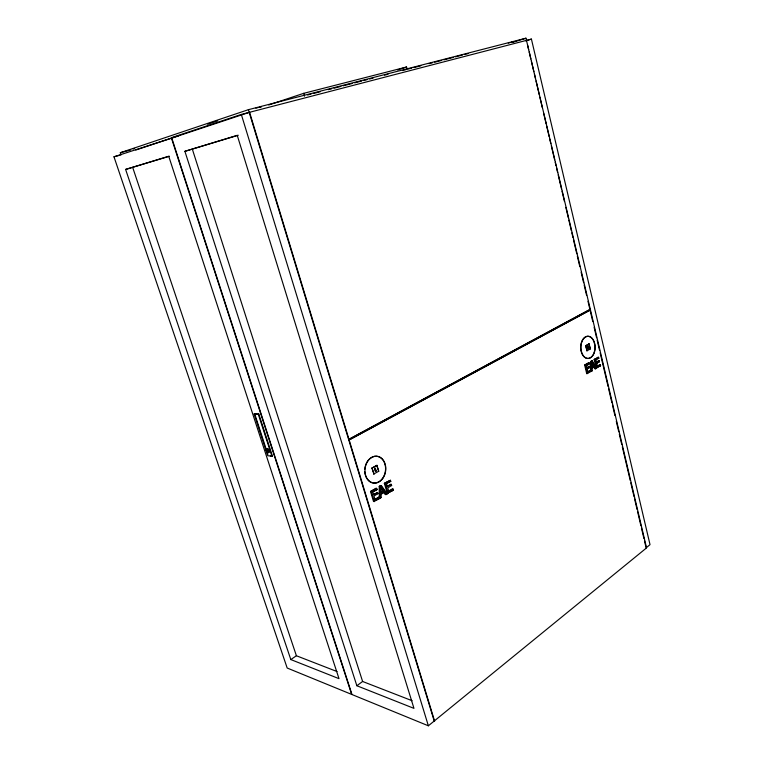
<?xml version="1.0" encoding="UTF-8"?>
<svg xmlns="http://www.w3.org/2000/svg" width="764" height="764" viewBox="0 0 764 764"><rect width="100%" height="100%" fill="white"/><g stroke="black" fill="none" stroke-linecap="round" stroke-linejoin="round"><path stroke-width="1.15" d="M644.482 540.864L646.124 547.836L650.021 544.646L531.419 39.098L241.319 114.438L171.642 137.615L351.994 694.543L428.365 725.8L646.545 547.903L590.457 309.917L348.814 440.102L590.457 309.917M356.855 685.738L413.964 708.371L237.241 135.323L184.888 151.32L356.855 685.738L362.613 681.478L412.13 700.722M290.817 659.561L339.006 678.661L168.729 156.248L125.611 169.427L290.817 659.561L296.403 655.751L337.029 671.546M374.341 499.656L378.619 497.097L379.355 497.211L379.708 498.395L373.548 501.528L370.511 491.5L375.964 488.272L376.7 488.387L377.053 489.581L372.765 492.121L373.596 494.871L377.588 492.494L377.951 493.678L373.959 496.056L375.076 499.78L379.355 497.211M388.093 491.414L392.276 488.912L393.011 489.027L393.364 490.201L387.31 493.267L384.349 483.325L390.423 480.279L390.767 481.454L385.839 483.832L389.191 481.845M588.242 371.552L590.2 370.387L590.954 370.397L591.202 371.399L586.714 373.625L584.661 365.058L588.395 362.843L589.159 362.852L589.397 363.865L586.456 365.603L587.019 367.962L586.265 367.952L589.76 366.328L589.999 367.341L587.268 368.974L588.022 372.154L590.954 370.397M596.713 366.481L599.587 364.762L600.351 364.762L600.59 365.765L596.168 367.952L594.153 359.452L598.584 357.285L598.814 358.287L595.175 359.997L597.095 358.851M393.011 489.027L388.838 491.529L387.74 487.843L391.636 485.522L391.292 484.347L386.651 486.553L391.292 484.347M600.351 364.762L597.467 366.491L596.722 363.339L599.406 361.735L599.167 360.732L596.617 361.792M373.548 501.528L379.708 498.395M379.307 498.071L381.198 497.498L381.15 494.241L384.435 492.283L386.04 494.594L387.243 493.869L381.37 485.637L380.634 485.522L379.221 486.353L379.307 498.071L381.198 497.498M381.236 493.63L383.7 492.159L385.304 494.47L387.243 493.869M387.31 493.267L393.364 490.201M586.714 373.625L588.576 372.507M590.668 371.256L592.224 370.788L592.186 368.086L594.449 366.739L595.548 368.792L596.378 368.296L592.358 360.961L591.603 360.952L590.629 361.525L590.668 371.256L592.224 370.788M597.085 367.408L600.59 365.765M383.776 491.338L381.121 492.923L381.045 487.422L383.776 491.338L381.274 492.274M592.176 366.987L594 365.899L592.129 362.422L592.176 366.987L591.422 366.978L594 365.899M592.186 367.627L594.449 366.739M372.861 494.747L377.588 492.494M587.019 367.962L589.76 366.328M599.167 360.732L596.483 362.327L595.93 359.997M587.42 368.42L589.999 367.341M599.406 361.735L595.968 363.33L596.722 363.339M370.511 491.5L376.7 488.387M379.221 486.353L381.37 485.637M384.349 483.325L390.423 480.279M584.661 365.058L589.159 362.852M590.629 361.525L592.358 360.961M594.153 359.452L598.584 357.285M372.03 491.997L377.053 489.581M586.676 365.02L589.397 363.865M376.146 471.006L375.668 471.283L374.771 468.303L375.248 468.026L376.146 471.006L375.134 468.962M587.793 348.737L588.547 348.546L587.936 345.996L587.182 346.188L587.592 347.887M373.768 473.976L378.724 471.264L376.948 465.314L371.972 468.007L373.968 474.005L371.972 468.007M586.838 350.848L590.314 348.967L589.101 343.886L585.625 345.758L587.048 350.848L585.835 345.758L589.101 343.886M372.183 468.036L376.948 465.314M587.182 346.188L587.936 345.996M588.863 309.993L348.623 439.491L590.333 309.401L525.957 38.2L248.376 109.691L120.34 152.714L121.075 154.911M271.936 456.27L272.414 456.022L258.795 414.04L254.164 413.945L267.763 455.707L271.936 456.27L258.308 414.279L254.164 413.945M258.308 414.279L258.795 414.04M513.112 41.896L511.956 42.326M260.104 107.409L261.107 107.065M207.588 124.236L217.654 120.865M268.727 104.983L303.661 93.342L406.563 67.003L407.145 69.209M171.327 137.721L351.65 694.4L287.178 668.022L113.979 156.801L178.805 135.753L135.791 150.03M179.12 135.648L249.58 112.26L349.033 439.529M397.614 69.906L406.563 67.003M134.598 148.407L133.117 149.037M512.367 42.469L525.957 38.2M525.747 40.864L531.419 39.098M125.611 169.427L169.436 156.257M184.888 151.32L238.292 135.247M508.299 43.09L509.96 42.631M113.979 156.801L120.063 155.178M255.873 108.154L257.879 107.619M120.34 152.714L130.72 149.973M307.596 95.013L311.043 94.125M313.336 93.533L320.231 91.756M328.262 89.684L331.71 88.796M334.011 88.204L340.897 86.427M343.198 85.826L352.385 83.457M354.677 82.865L361.573 81.089M363.865 80.497L367.312 79.609M369.604 79.017L373.052 78.129M384.531 75.168L387.978 74.28M402.399 70.555L405.856 69.667M408.167 69.066L411.624 68.177M413.935 67.576L420.859 65.79M428.938 63.708L432.395 62.81M434.706 62.218L441.63 60.432M443.941 59.84L453.176 57.453M455.478 56.861L462.401 55.075M464.713 54.483L468.179 53.585M511.355 42.268L512.988 41.886M259.54 107.208L260.763 106.931M590.314 348.967L588.891 343.886M598.814 358.287L598.059 358.287L597.82 357.285M591.431 368.076L592.186 368.086M595.614 368.286L596.378 368.296M595.548 368.792L594.793 368.783L593.695 366.73M591.202 371.399L590.438 371.39L590.2 370.387M270.322 455.745L272.414 456.022M378.724 471.264L377.034 466.279M390.032 481.349L390.767 481.454M391.636 485.522L390.901 485.407L390.557 484.233M385.304 494.47L386.04 494.594M377.951 493.678L377.215 493.554L376.853 492.379M380.634 485.522L382.592 488.263M383.9 490.096L385.849 492.837M380.988 488.291L383.041 491.223M591.603 360.952L593.103 363.702M591.842 363.282L593.246 365.889M132.697 167.459L296.403 655.751M254.651 413.706L267.868 454.332M192.366 149.257L362.613 681.478M241.319 114.438L428.365 725.8M371.247 491.615L374.274 501.652M349.215 440.14L434.62 721.197M248.376 109.691L434.21 721.025M374.656 469.239L375.258 471.226M386.574 483.946L387.386 486.668M385.085 483.44L388.055 493.382M303.661 93.342L304.492 96.197M585.415 365.068L587.478 373.644M587.611 346.188L588.213 348.728M587.506 346.006L587.917 347.696M588.996 366.319L589.245 367.331M599.587 364.762L599.826 365.755M598.413 360.732L598.651 361.735M594.908 359.452L596.932 367.962M527.561 45.019L528.659 49.66M529.204 51.981L530.846 58.933M531.391 61.254L533.855 71.692M534.399 74.013L535.497 78.654M536.041 80.965L539.317 94.889M539.871 97.209L542.325 107.638M543.691 113.444L546.155 123.873M546.699 126.194L549.163 136.632M549.708 138.952L550.806 143.594M551.35 145.914L554.635 159.829M555.18 162.149L556.001 165.626M556.545 167.946L557.644 172.578M558.188 174.899L561.473 188.823M562.017 191.134L564.481 201.572M565.847 207.369L568.301 217.807M568.855 220.127L571.31 230.566M571.864 232.886L572.952 237.528M573.497 239.839L576.782 253.763M577.326 256.074L579.79 266.512M581.156 272.318L583.62 282.747M584.164 285.067L586.628 295.506M587.994 301.303L592.769 321.539M594.134 327.345L596.598 337.783M597.142 340.104L599.606 350.552M600.151 352.873L608.087 386.527M608.631 388.847L611.916 402.771M612.47 405.092L614.924 415.54M616.3 421.336L618.764 431.784M619.308 434.105L621.772 444.553M622.316 446.873L630.252 480.527M630.797 482.848L634.082 496.772M634.626 499.093L637.09 509.54M637.644 511.861L640.92 525.785M641.474 528.105L643.937 538.544M379.956 486.467L380.042 498.195M591.384 361.534L591.422 371.266M364.772 471.713A13.494 10.362 -82.1 0 0 376.919 482.686A13.494 10.362 -82.1 0 0 385.257 465.314L384.244 462.182A13.494 10.362 -82.1 0 0 372.593 456.882L370.062 458.419A13.494 10.362 -82.1 0 0 364.781 469.363M267.075 450.817A2.12 1.022 62.9 0 1 267.419 448.516A2.12 1.022 62.9 0 1 269.339 451.104A2.12 1.022 62.9 0 1 268.002 452.059M267.667 451.725A2.12 1.022 62.9 0 1 267.352 451.295M586.064 336.59L584.326 337.659A11.116 7.143 89.9 0 0 581.299 351.917A11.116 7.143 89.9 0 0 590.18 357.858A11.116 7.143 89.9 0 0 594.726 344.612L594.039 341.938A11.116 7.143 89.9 0 0 586.064 336.59M382.649 478.579A13.494 10.362 -82.1 0 0 378.199 456.49A13.494 10.362 -82.1 0 0 365.259 473.909A13.494 10.362 -82.1 0 0 382.649 478.579M581.843 341.785A11.116 7.143 89.9 0 0 588.022 358.478A11.116 7.143 89.9 0 0 594.211 341.833A11.116 7.143 89.9 0 0 581.843 341.785M266.273 450.053A2.12 1.022 62.9 0 0 268.479 452.613A2.12 1.022 62.9 0 0 267.944 449.442A2.12 1.022 62.9 0 0 266.273 450.053"/></g></svg>
